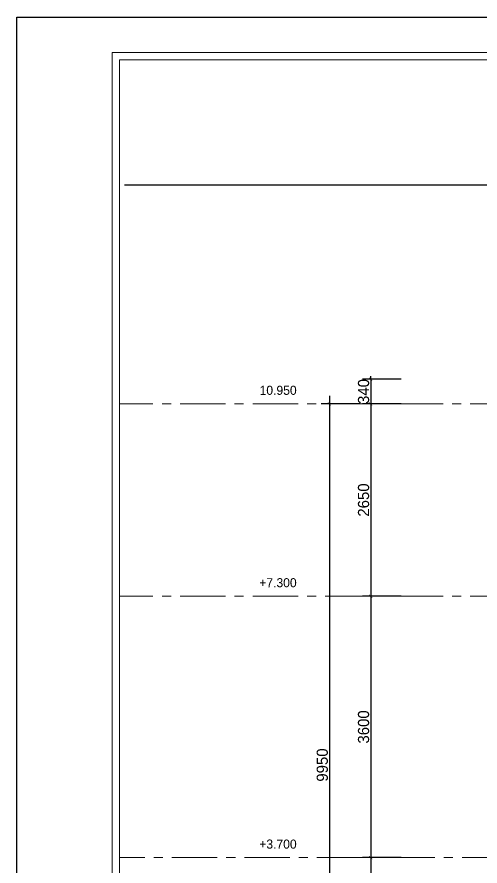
# Model space of a CAD drawing. Header units: millimetres. Extents: x 1832547 to 2001569, y -558009 to -417808.
# Drawn here: x 1936872 to 1943256, y -523760 to -512066 of the extents above; entities that cross this region are included whole.
import ezdxf

# ---------------------------------------------------------------- set-up
doc = ezdxf.new("R2010")
doc.units = ezdxf.units.MM
doc.header["$MEASUREMENT"] = 0
doc.linetypes.add('CENTER', pattern=[2, 1.25, -0.25, 0.25, -0.25])
doc.layers.get('0').update_dxf_attribs({"linetype": 'CONTINUOUS'})
doc.layers.get('DEFPOINTS').update_dxf_attribs({"linetype": 'CONTINUOUS'})
for name, color, linetype, lineweight in [('AUDIT_I_120404221301-0', 7, 'CONTINUOUS', 15), ('CA. TUONG', 30, 'CONTINUOUS', 30), ('CA.manh 08', 8, 'CONTINUOUS', 9), ('CA.thay 145', 145, 'CONTINUOUS', 18), ('CA.tim 67', 67, 'CENTER', 9)]:
    doc.layers.add(name, color=color, linetype=linetype, lineweight=lineweight)
doc.styles.get("Standard").update_dxf_attribs({"font": 'roman.shx'})
doc.dimstyles.new('CA 70', dxfattribs={"dimscale": 0.7, "dimtxt": 220, "dimasz": 60, "dimexe": 160, "dimexo": 0, "dimgap": 30, "dimtad": 1, "dimdec": 0, "dimrnd": 5, "dimzin": 0, "dimdsep": 46, "dimtxsty": 'Standard', "dimblk": 'ARCHTICK', "dimcen": 0.09, "dimdle": 160, "dimclrd": 256, "dimclre": 256, "dimclrt": 255, "dimadec": 0, "dimazin": 0, "dimtfac": 1, "dimtdec": 0, "dimtix": 1, "dimtmove": 2, "dimatfit": 3, "dimldrblk": 'DOT', "dimfxl": 600, "dimfxlon": 1, "dimtolj": 1, "dimtzin": 0, "dimarcsym": 0})

# ---------------------------------------------------------------- blocks, each defined once
blk = doc.blocks.new('A$C2d76a15f')
at = {"color": 4, "linetype": 'Continuous', "lineweight": 18}
for p, q in [((27498, 19313), (1212, 19313)), ((1212, 19313), (1212, 453))]:
    blk.add_line(p, q, dxfattribs=at)
for p, q in [((27405, 19220), (1306, 19220)), ((1306, 19220), (1306, 546))]:
    blk.add_line(p, q)
at = {"layer": 'DEFPOINTS', "ltscale": 600}
for p, q in [((0, 0), (0, 19765)), ((0, 19765), (27951, 19765))]:
    blk.add_line(p, q, dxfattribs=at)
blk = doc.blocks.new('_ArchTick')
at = {"color": 1, "linetype": 'ByBlock', "const_width": 0.15}
blk.add_lwpolyline([(-0.5, -0.5), (0.5, 0.5)], dxfattribs=at)
blk = doc.blocks.new('*D196')
at = {"layer": 'CA.manh 08', "lineweight": -2, "transparency": 16777216}
for p, q in [((1942169, -517054), (1941637, -517054)), ((1941749, -517054), (1941749, -517012)), ((1941749, -517054), (1941749, -517394)), ((1942169, -517394), (1941637, -517394)), ((1941749, -517394), (1941749, -517436))]:
    blk.add_line(p, q, dxfattribs=at)
at = {"layer": 'DEFPOINTS', "color": 0, "transparency": 16777216}
for p in [(1943078, -517054), (1941749, -517394), (1943078, -517394)]:
    blk.add_point(p, dxfattribs=at)
at = {"layer": 'CA.manh 08', "lineweight": -2, "transparency": 16777216, "xscale": 42, "yscale": 42, "zscale": 42}
for p, rotation in [((1941749, -517054), 270), ((1941749, -517394), 90)]:
    blk.add_blockref('_ArchTick', p, dxfattribs=dict(at, rotation=rotation))
at = {"layer": 'CA.manh 08', "color": 255, "transparency": 16777216, "insert": (1941651, -517224), "char_height": 154, "attachment_point": 5, "rotation": 90}
blk.add_mtext('\\A1;340', dxfattribs=at)
blk = doc.blocks.new('_DOT')
at = {"color": 1, "linetype": 'ByBlock'}
blk.add_line((-0.5, 0), (-1, 0), dxfattribs=at)
at = {"color": 1, "linetype": 'ByBlock', "const_width": 0.5}
blk.add_lwpolyline([(-0.25, 0, 1), (0.25, 0, 1)], format="xyb", close=True, dxfattribs=at)
blk = doc.blocks.new('*D197')
at = {"layer": 'CA.manh 08', "lineweight": -2, "transparency": 16777216}
for p, q in [((1941749, -517282), (1941749, -520156)), ((1942169, -517394), (1941637, -517394)), ((1942169, -520044), (1941637, -520044))]:
    blk.add_line(p, q, dxfattribs=at)
at = {"layer": 'DEFPOINTS', "color": 0, "transparency": 16777216}
for p in [(1943078, -517394), (1941749, -520044), (1943078, -520044)]:
    blk.add_point(p, dxfattribs=at)
at = {"layer": 'CA.manh 08', "lineweight": -2, "transparency": 16777216, "xscale": 42, "yscale": 42, "zscale": 42}
for p, rotation in [((1941749, -517394), 90), ((1941749, -520044), 270)]:
    blk.add_blockref('_ArchTick', p, dxfattribs=dict(at, rotation=rotation))
at = {"layer": 'CA.manh 08', "color": 255, "transparency": 16777216, "insert": (1941651, -518719), "char_height": 154, "attachment_point": 5, "rotation": 90}
blk.add_mtext('\\A1;2650', dxfattribs=at)
blk = doc.blocks.new('*D198')
at = {"layer": 'CA.manh 08', "lineweight": -2, "transparency": 16777216}
for p, q in [((1941749, -519932), (1941749, -523756)), ((1942169, -520044), (1941637, -520044)), ((1942169, -523644), (1941637, -523644))]:
    blk.add_line(p, q, dxfattribs=at)
at = {"layer": 'DEFPOINTS', "color": 0, "transparency": 16777216}
for p in [(1943078, -520044), (1941749, -523644), (1943078, -523644)]:
    blk.add_point(p, dxfattribs=at)
at = {"layer": 'CA.manh 08', "lineweight": -2, "transparency": 16777216, "xscale": 42, "yscale": 42, "zscale": 42}
for p, rotation in [((1941749, -520044), 90), ((1941749, -523644), 270)]:
    blk.add_blockref('_ArchTick', p, dxfattribs=dict(at, rotation=rotation))
at = {"layer": 'CA.manh 08', "color": 255, "transparency": 16777216, "insert": (1941651, -521844), "char_height": 154, "attachment_point": 5, "rotation": 90}
blk.add_mtext('\\A1;3600', dxfattribs=at)
blk = doc.blocks.new('*D199')
at = {"layer": 'CA.manh 08', "lineweight": -2, "transparency": 16777216}
for p, q in [((1941749, -523532), (1941749, -527456)), ((1942169, -523644), (1941637, -523644)), ((1942169, -527344), (1941637, -527344))]:
    blk.add_line(p, q, dxfattribs=at)
at = {"layer": 'DEFPOINTS', "color": 0, "transparency": 16777216}
for p in [(1943078, -523644), (1941749, -527344), (1943078, -527344)]:
    blk.add_point(p, dxfattribs=at)
at = {"layer": 'CA.manh 08', "lineweight": -2, "transparency": 16777216, "xscale": 42, "yscale": 42, "zscale": 42}
for p, rotation in [((1941749, -523644), 90), ((1941749, -527344), 270)]:
    blk.add_blockref('_ArchTick', p, dxfattribs=dict(at, rotation=rotation))
at = {"layer": 'CA.manh 08', "color": 255, "transparency": 16777216, "insert": (1941651, -525494), "char_height": 154, "attachment_point": 5, "rotation": 90}
blk.add_mtext('\\A1;3700', dxfattribs=at)
blk = doc.blocks.new('*D201')
at = {"layer": 'CA.manh 08', "lineweight": -2, "transparency": 16777216}
for p, q in [((1941180, -517282), (1941180, -527456)), ((1941600, -517394), (1941068, -517394)), ((1941600, -527344), (1941068, -527344))]:
    blk.add_line(p, q, dxfattribs=at)
at = {"layer": 'DEFPOINTS', "color": 0, "transparency": 16777216}
for p in [(1943078, -517394), (1941180, -527344), (1943078, -527344)]:
    blk.add_point(p, dxfattribs=at)
at = {"layer": 'CA.manh 08', "lineweight": -2, "transparency": 16777216, "xscale": 42, "yscale": 42, "zscale": 42}
for p, rotation in [((1941180, -517394), 90), ((1941180, -527344), 270)]:
    blk.add_blockref('_ArchTick', p, dxfattribs=dict(at, rotation=rotation))
at = {"layer": 'CA.manh 08', "color": 255, "transparency": 16777216, "insert": (1941082, -522369), "char_height": 154, "attachment_point": 5, "rotation": 90}
blk.add_mtext('\\A1;9950', dxfattribs=at)

msp = doc.modelspace()

# ---------------------------------------------------------------- linework, layer by layer
at = {"layer": 'CA. TUONG'}
msp.add_lwpolyline([(1963646, -514383.7), (1938356.7, -514383.7)], dxfattribs=at)
at = {"layer": 'CA.tim 67', "ltscale": 500}
for points in [[(1963746.8, -517393.6), (1938284.7, -517393.6)], [(1963746.8, -520043.6), (1938284.7, -520043.6)], [(1949633.5, -523643.6), (1938284.7, -523643.6)]]:
    msp.add_lwpolyline(points, dxfattribs=at)

# ---------------------------------------------------------------- block references
at = {"layer": 'CA.thay 145', "xscale": 1.082069156961423, "yscale": 1.082069156961423, "zscale": 1.082069156961423}
msp.add_blockref('A$C2d76a15f', (1936872, -533453.1), dxfattribs=at)

# ---------------------------------------------------------------- texts
at = {"layer": 'AUDIT_I_120404221301-0', "lineweight": 100, "char_height": 125, "width": 569.687, "attachment_point": 3}
for s, insert in [('10.950', (1940728.3, -517145)), ('+7.300', (1940728.3, -519795)), ('+3.700', (1940728.3, -523395))]:
    msp.add_mtext(s, dxfattribs=dict(at, insert=insert))

# ---------------------------------------------------------------- dimensions: what is measured, and where the dimension line sits
at = {"layer": 'CA.manh 08'}
for base, p1, p2, picture, middle in [((1941748.8, -517393.6), (1943077.6, -517053.6), (1943077.6, -517393.6), '*D196', (1941650.8, -517223.6)), ((1941179.7, -527343.6), (1943077.6, -517393.6), (1943077.6, -527343.6), '*D201', (1941081.7, -522368.6)), ((1941748.8, -520043.6), (1943077.6, -517393.6), (1943077.6, -520043.6), '*D197', (1941650.8, -518718.6)), ((1941748.8, -523643.6), (1943077.6, -520043.6), (1943077.6, -523643.6), '*D198', (1941650.8, -521843.6)), ((1941748.8, -527343.6), (1943077.6, -523643.6), (1943077.6, -527343.6), '*D199', (1941650.8, -525493.6))]:
    dim = msp.add_linear_dim(base=base, p1=p1, p2=p2, angle=90, dimstyle='CA 70', dxfattribs=at)
    dim.commit()
    dim.dimension.update_dxf_attribs({"geometry": picture, "text_midpoint": middle})

doc.saveas('drawing.dxf')
